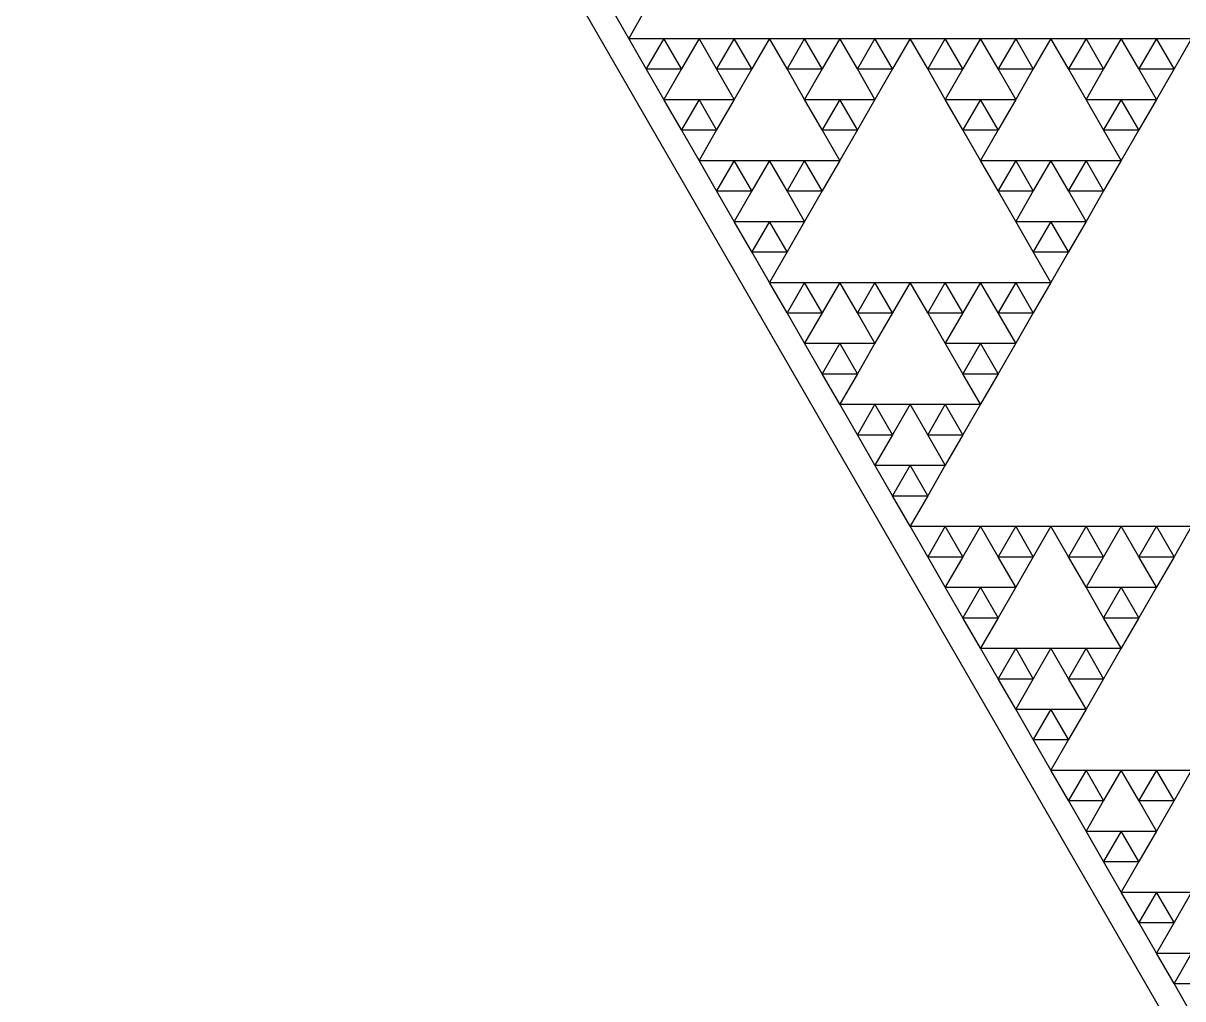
# Model space of a CAD drawing. Extents: x 0 to 345, y 1298 to 1597.
# Drawn here: x -0.2 to 87.1, y 1449.6 to 1523 of the extents above; entities that cross this region are included whole.
import ezdxf

# ---------------------------------------------------------------- set-up
doc = ezdxf.new("R2010")
doc.units = 0
doc.layers.get('0').update_dxf_attribs({"linetype": 'CONTINUOUS'})

msp = doc.modelspace()

# ---------------------------------------------------------------- linework, layer by layer
at = {"color": 3}
for p, q in [((172.56699, 1297.91379), (-0.165886, 1597.095774)), ((45.421405, 1521.837293), (44.096914, 1524.131555)), ((46.745897, 1524.131555), (45.421405, 1521.837293)), ((45.421405, 1521.837293), (48.070388, 1521.837293)), ((46.745897, 1519.543647), (45.421405, 1521.837293)), ((48.070388, 1521.837293), (46.745897, 1519.543647)), ((48.070388, 1521.837293), (50.71937, 1521.837293)), ((49.394879, 1519.543647), (48.070388, 1521.837293)), ((50.71937, 1521.837293), (49.394879, 1519.543647)), ((50.71937, 1521.837293), (53.368352, 1521.837293)), ((52.043861, 1519.543647), (50.71937, 1521.837293)), ((53.368352, 1521.837293), (52.043861, 1519.543647)), ((53.368352, 1521.837293), (56.016717, 1521.837293)), ((54.692226, 1519.543647), (53.368352, 1521.837293)), ((56.016717, 1521.837293), (54.692226, 1519.543647)), ((56.016717, 1521.837293), (58.665699, 1521.837293)), ((57.341208, 1519.543647), (56.016717, 1521.837293)), ((58.665699, 1521.837293), (57.341208, 1519.543647)), ((58.665699, 1521.837293), (61.314681, 1521.837293)), ((59.99019, 1519.543647), (58.665699, 1521.837293)), ((61.314681, 1521.837293), (59.99019, 1519.543647)), ((61.314681, 1521.837293), (63.963663, 1521.837293)), ((62.639172, 1519.543647), (61.314681, 1521.837293)), ((63.963663, 1521.837293), (62.639172, 1519.543647)), ((63.963663, 1521.837293), (66.612645, 1521.837293)), ((65.288154, 1519.543647), (63.963663, 1521.837293)), ((66.612645, 1521.837293), (65.288154, 1519.543647)), ((66.612645, 1521.837293), (69.26101, 1521.837293)), ((67.937136, 1519.543647), (66.612645, 1521.837293)), ((69.26101, 1521.837293), (67.937136, 1519.543647)), ((69.26101, 1521.837293), (71.909993, 1521.837293)), ((70.585501, 1519.543647), (69.26101, 1521.837293)), ((71.909993, 1521.837293), (70.585501, 1519.543647)), ((71.909993, 1521.837293), (74.558975, 1521.837293)), ((73.234484, 1519.543647), (71.909993, 1521.837293)), ((74.558975, 1521.837293), (73.234484, 1519.543647)), ((74.558975, 1521.837293), (77.207957, 1521.837293)), ((75.883466, 1519.543647), (74.558975, 1521.837293)), ((77.207957, 1521.837293), (75.883466, 1519.543647)), ((77.207957, 1521.837293), (79.856939, 1521.837293)), ((78.532448, 1519.543647), (77.207957, 1521.837293)), ((79.856939, 1521.837293), (78.532448, 1519.543647)), ((79.856939, 1521.837293), (82.505304, 1521.837293)), ((81.18143, 1519.543647), (79.856939, 1521.837293)), ((82.505304, 1521.837293), (81.18143, 1519.543647)), ((82.505304, 1521.837293), (85.154286, 1521.837293)), ((83.829795, 1519.543647), (82.505304, 1521.837293)), ((85.154286, 1521.837293), (83.829795, 1519.543647)), ((85.154286, 1521.837293), (87.803268, 1521.837293)), ((86.478777, 1519.543647), (85.154286, 1521.837293)), ((87.803268, 1521.837293), (86.478777, 1519.543647)), ((46.745897, 1519.543647), (49.394879, 1519.543647)), ((48.070388, 1517.249384), (46.745897, 1519.543647)), ((49.394879, 1519.543647), (48.070388, 1517.249384)), ((52.043861, 1519.543647), (54.692226, 1519.543647)), ((53.368352, 1517.249384), (52.043861, 1519.543647)), ((54.692226, 1519.543647), (53.368352, 1517.249384)), ((57.341208, 1519.543647), (59.99019, 1519.543647)), ((58.665699, 1517.249384), (57.341208, 1519.543647)), ((59.99019, 1519.543647), (58.665699, 1517.249384)), ((62.639172, 1519.543647), (65.288154, 1519.543647)), ((63.963663, 1517.249384), (62.639172, 1519.543647)), ((65.288154, 1519.543647), (63.963663, 1517.249384)), ((67.937136, 1519.543647), (70.585501, 1519.543647)), ((69.26101, 1517.249384), (67.937136, 1519.543647)), ((70.585501, 1519.543647), (69.26101, 1517.249384)), ((73.234484, 1519.543647), (75.883466, 1519.543647)), ((74.558975, 1517.249384), (73.234484, 1519.543647)), ((75.883466, 1519.543647), (74.558975, 1517.249384)), ((78.532448, 1519.543647), (81.18143, 1519.543647)), ((79.856939, 1517.249384), (78.532448, 1519.543647)), ((81.18143, 1519.543647), (79.856939, 1517.249384)), ((83.829795, 1519.543647), (86.478777, 1519.543647)), ((85.154286, 1517.249384), (83.829795, 1519.543647)), ((86.478777, 1519.543647), (85.154286, 1517.249384)), ((48.070388, 1517.249384), (50.71937, 1517.249384)), ((49.394879, 1514.955738), (48.070388, 1517.249384)), ((50.71937, 1517.249384), (49.394879, 1514.955738)), ((50.71937, 1517.249384), (53.368352, 1517.249384)), ((52.043861, 1514.955738), (50.71937, 1517.249384)), ((53.368352, 1517.249384), (52.043861, 1514.955738)), ((58.665699, 1517.249384), (61.314681, 1517.249384)), ((59.99019, 1514.955738), (58.665699, 1517.249384)), ((61.314681, 1517.249384), (59.99019, 1514.955738)), ((61.314681, 1517.249384), (63.963663, 1517.249384)), ((62.639172, 1514.955738), (61.314681, 1517.249384)), ((63.963663, 1517.249384), (62.639172, 1514.955738)), ((69.26101, 1517.249384), (71.909993, 1517.249384)), ((70.585501, 1514.955738), (69.26101, 1517.249384)), ((71.909993, 1517.249384), (70.585501, 1514.955738)), ((71.909993, 1517.249384), (74.558975, 1517.249384)), ((73.234484, 1514.955738), (71.909993, 1517.249384)), ((74.558975, 1517.249384), (73.234484, 1514.955738)), ((79.856939, 1517.249384), (82.505304, 1517.249384)), ((81.18143, 1514.955738), (79.856939, 1517.249384)), ((82.505304, 1517.249384), (81.18143, 1514.955738)), ((82.505304, 1517.249384), (85.154286, 1517.249384)), ((83.829795, 1514.955738), (82.505304, 1517.249384)), ((85.154286, 1517.249384), (83.829795, 1514.955738)), ((49.394879, 1514.955738), (52.043861, 1514.955738)), ((50.71937, 1512.661475), (49.394879, 1514.955738)), ((52.043861, 1514.955738), (50.71937, 1512.661475)), ((59.99019, 1514.955738), (62.639172, 1514.955738)), ((61.314681, 1512.661475), (59.99019, 1514.955738)), ((62.639172, 1514.955738), (61.314681, 1512.661475)), ((70.585501, 1514.955738), (73.234484, 1514.955738)), ((71.909993, 1512.661475), (70.585501, 1514.955738)), ((73.234484, 1514.955738), (71.909993, 1512.661475)), ((81.18143, 1514.955738), (83.829795, 1514.955738)), ((82.505304, 1512.661475), (81.18143, 1514.955738)), ((83.829795, 1514.955738), (82.505304, 1512.661475)), ((50.71937, 1512.661475), (53.368352, 1512.661475)), ((52.043861, 1510.367829), (50.71937, 1512.661475)), ((53.368352, 1512.661475), (52.043861, 1510.367829)), ((53.368352, 1512.661475), (56.016717, 1512.661475)), ((54.692226, 1510.367829), (53.368352, 1512.661475)), ((56.016717, 1512.661475), (54.692226, 1510.367829)), ((56.016717, 1512.661475), (58.665699, 1512.661475)), ((57.341208, 1510.367829), (56.016717, 1512.661475)), ((58.665699, 1512.661475), (57.341208, 1510.367829)), ((58.665699, 1512.661475), (61.314681, 1512.661475)), ((59.99019, 1510.367829), (58.665699, 1512.661475)), ((61.314681, 1512.661475), (59.99019, 1510.367829)), ((71.909993, 1512.661475), (74.558975, 1512.661475)), ((73.234484, 1510.367829), (71.909993, 1512.661475)), ((74.558975, 1512.661475), (73.234484, 1510.367829)), ((74.558975, 1512.661475), (77.207957, 1512.661475)), ((75.883466, 1510.367829), (74.558975, 1512.661475)), ((77.207957, 1512.661475), (75.883466, 1510.367829)), ((77.207957, 1512.661475), (79.856939, 1512.661475)), ((78.532448, 1510.367829), (77.207957, 1512.661475)), ((79.856939, 1512.661475), (78.532448, 1510.367829)), ((79.856939, 1512.661475), (82.505304, 1512.661475)), ((81.18143, 1510.367829), (79.856939, 1512.661475)), ((82.505304, 1512.661475), (81.18143, 1510.367829)), ((52.043861, 1510.367829), (54.692226, 1510.367829)), ((53.368352, 1508.073567), (52.043861, 1510.367829)), ((54.692226, 1510.367829), (53.368352, 1508.073567)), ((57.341208, 1510.367829), (59.99019, 1510.367829)), ((58.665699, 1508.073567), (57.341208, 1510.367829)), ((59.99019, 1510.367829), (58.665699, 1508.073567)), ((73.234484, 1510.367829), (75.883466, 1510.367829)), ((74.558975, 1508.073567), (73.234484, 1510.367829)), ((75.883466, 1510.367829), (74.558975, 1508.073567)), ((78.532448, 1510.367829), (81.18143, 1510.367829)), ((79.856939, 1508.073567), (78.532448, 1510.367829)), ((81.18143, 1510.367829), (79.856939, 1508.073567)), ((53.368352, 1508.073567), (56.016717, 1508.073567)), ((54.692226, 1505.779921), (53.368352, 1508.073567)), ((56.016717, 1508.073567), (54.692226, 1505.779921)), ((56.016717, 1508.073567), (58.665699, 1508.073567)), ((57.341208, 1505.779921), (56.016717, 1508.073567)), ((58.665699, 1508.073567), (57.341208, 1505.779921)), ((74.558975, 1508.073567), (77.207957, 1508.073567)), ((75.883466, 1505.779921), (74.558975, 1508.073567)), ((77.207957, 1508.073567), (75.883466, 1505.779921)), ((77.207957, 1508.073567), (79.856939, 1508.073567)), ((78.532448, 1505.779921), (77.207957, 1508.073567)), ((79.856939, 1508.073567), (78.532448, 1505.779921)), ((54.692226, 1505.779921), (57.341208, 1505.779921)), ((56.016717, 1503.485658), (54.692226, 1505.779921)), ((57.341208, 1505.779921), (56.016717, 1503.485658)), ((75.883466, 1505.779921), (78.532448, 1505.779921)), ((77.207957, 1503.485658), (75.883466, 1505.779921)), ((78.532448, 1505.779921), (77.207957, 1503.485658)), ((56.016717, 1503.485658), (58.665699, 1503.485658)), ((57.341208, 1501.192012), (56.016717, 1503.485658)), ((58.665699, 1503.485658), (57.341208, 1501.192012)), ((58.665699, 1503.485658), (61.314681, 1503.485658)), ((59.99019, 1501.192012), (58.665699, 1503.485658)), ((61.314681, 1503.485658), (59.99019, 1501.192012)), ((61.314681, 1503.485658), (63.963663, 1503.485658)), ((62.639172, 1501.192012), (61.314681, 1503.485658)), ((63.963663, 1503.485658), (62.639172, 1501.192012)), ((63.963663, 1503.485658), (66.612645, 1503.485658)), ((65.288154, 1501.192012), (63.963663, 1503.485658)), ((66.612645, 1503.485658), (65.288154, 1501.192012)), ((66.612645, 1503.485658), (69.26101, 1503.485658)), ((67.937136, 1501.192012), (66.612645, 1503.485658)), ((69.26101, 1503.485658), (67.937136, 1501.192012)), ((69.26101, 1503.485658), (71.909993, 1503.485658)), ((70.585501, 1501.192012), (69.26101, 1503.485658)), ((71.909993, 1503.485658), (70.585501, 1501.192012)), ((71.909993, 1503.485658), (74.558975, 1503.485658)), ((73.234484, 1501.192012), (71.909993, 1503.485658)), ((74.558975, 1503.485658), (73.234484, 1501.192012)), ((74.558975, 1503.485658), (77.207957, 1503.485658)), ((75.883466, 1501.192012), (74.558975, 1503.485658)), ((77.207957, 1503.485658), (75.883466, 1501.192012)), ((57.341208, 1501.192012), (59.99019, 1501.192012)), ((58.665699, 1498.897749), (57.341208, 1501.192012)), ((59.99019, 1501.192012), (58.665699, 1498.897749)), ((62.639172, 1501.192012), (65.288154, 1501.192012)), ((63.963663, 1498.897749), (62.639172, 1501.192012)), ((65.288154, 1501.192012), (63.963663, 1498.897749)), ((67.937136, 1501.192012), (70.585501, 1501.192012)), ((69.26101, 1498.897749), (67.937136, 1501.192012)), ((70.585501, 1501.192012), (69.26101, 1498.897749)), ((73.234484, 1501.192012), (75.883466, 1501.192012)), ((74.558975, 1498.897749), (73.234484, 1501.192012)), ((75.883466, 1501.192012), (74.558975, 1498.897749)), ((58.665699, 1498.897749), (61.314681, 1498.897749)), ((59.99019, 1496.60349), (58.665699, 1498.897749)), ((61.314681, 1498.897749), (59.99019, 1496.60349)), ((61.314681, 1498.897749), (63.963663, 1498.897749)), ((62.639172, 1496.60349), (61.314681, 1498.897749)), ((63.963663, 1498.897749), (62.639172, 1496.60349)), ((69.26101, 1498.897749), (71.909993, 1498.897749)), ((70.585501, 1496.60349), (69.26101, 1498.897749)), ((71.909993, 1498.897749), (70.585501, 1496.60349)), ((71.909993, 1498.897749), (74.558975, 1498.897749)), ((73.234484, 1496.60349), (71.909993, 1498.897749)), ((74.558975, 1498.897749), (73.234484, 1496.60349)), ((59.99019, 1496.60349), (62.639172, 1496.60349)), ((61.314681, 1494.30984), (59.99019, 1496.60349)), ((62.639172, 1496.60349), (61.314681, 1494.30984)), ((70.585501, 1496.60349), (73.234484, 1496.60349)), ((71.909993, 1494.30984), (70.585501, 1496.60349)), ((73.234484, 1496.60349), (71.909993, 1494.30984)), ((61.314681, 1494.30984), (63.963663, 1494.30984)), ((62.639172, 1492.01558), (61.314681, 1494.30984)), ((63.963663, 1494.30984), (62.639172, 1492.01558)), ((63.963663, 1494.30984), (66.612645, 1494.30984)), ((65.288154, 1492.01558), (63.963663, 1494.30984)), ((66.612645, 1494.30984), (65.288154, 1492.01558)), ((66.612645, 1494.30984), (69.26101, 1494.30984)), ((67.937136, 1492.01558), (66.612645, 1494.30984)), ((69.26101, 1494.30984), (67.937136, 1492.01558)), ((69.26101, 1494.30984), (71.909993, 1494.30984)), ((70.585501, 1492.01558), (69.26101, 1494.30984)), ((71.909993, 1494.30984), (70.585501, 1492.01558)), ((62.639172, 1492.01558), (65.288154, 1492.01558)), ((63.963663, 1489.72193), (62.639172, 1492.01558)), ((65.288154, 1492.01558), (63.963663, 1489.72193)), ((67.937136, 1492.01558), (70.585501, 1492.01558)), ((69.26101, 1489.72193), (67.937136, 1492.01558)), ((70.585501, 1492.01558), (69.26101, 1489.72193)), ((63.963663, 1489.72193), (66.612645, 1489.72193)), ((65.288154, 1487.42767), (63.963663, 1489.72193)), ((66.612645, 1489.72193), (65.288154, 1487.42767)), ((66.612645, 1489.72193), (69.26101, 1489.72193)), ((67.937136, 1487.42767), (66.612645, 1489.72193)), ((69.26101, 1489.72193), (67.937136, 1487.42767)), ((65.288154, 1487.42767), (67.937136, 1487.42767)), ((66.612645, 1485.13402), (65.288154, 1487.42767)), ((67.937136, 1487.42767), (66.612645, 1485.13402)), ((66.612645, 1485.13402), (69.26101, 1485.13402)), ((67.937136, 1482.83976), (66.612645, 1485.13402)), ((69.26101, 1485.13402), (67.937136, 1482.83976)), ((69.26101, 1485.13402), (71.909993, 1485.13402)), ((70.585501, 1482.83976), (69.26101, 1485.13402)), ((71.909993, 1485.13402), (70.585501, 1482.83976)), ((71.909993, 1485.13402), (74.558975, 1485.13402)), ((73.234484, 1482.83976), (71.909993, 1485.13402)), ((74.558975, 1485.13402), (73.234484, 1482.83976)), ((74.558975, 1485.13402), (77.207957, 1485.13402)), ((75.883466, 1482.83976), (74.558975, 1485.13402)), ((77.207957, 1485.13402), (75.883466, 1482.83976)), ((77.207957, 1485.13402), (79.856939, 1485.13402)), ((78.532448, 1482.83976), (77.207957, 1485.13402)), ((79.856939, 1485.13402), (78.532448, 1482.83976)), ((79.856939, 1485.13402), (82.505304, 1485.13402)), ((81.18143, 1482.83976), (79.856939, 1485.13402)), ((82.505304, 1485.13402), (81.18143, 1482.83976)), ((82.505304, 1485.13402), (85.154286, 1485.13402)), ((83.829795, 1482.83976), (82.505304, 1485.13402)), ((85.154286, 1485.13402), (83.829795, 1482.83976)), ((85.154286, 1485.13402), (87.803268, 1485.13402)), ((86.478777, 1482.83976), (85.154286, 1485.13402)), ((87.803268, 1485.13402), (86.478777, 1482.83976)), ((67.937136, 1482.83976), (70.585501, 1482.83976)), ((69.26101, 1480.54611), (67.937136, 1482.83976)), ((70.585501, 1482.83976), (69.26101, 1480.54611)), ((73.234484, 1482.83976), (75.883466, 1482.83976)), ((74.558975, 1480.54611), (73.234484, 1482.83976)), ((75.883466, 1482.83976), (74.558975, 1480.54611)), ((78.532448, 1482.83976), (81.18143, 1482.83976)), ((79.856939, 1480.54611), (78.532448, 1482.83976)), ((81.18143, 1482.83976), (79.856939, 1480.54611)), ((83.829795, 1482.83976), (86.478777, 1482.83976)), ((85.154286, 1480.54611), (83.829795, 1482.83976)), ((86.478777, 1482.83976), (85.154286, 1480.54611)), ((69.26101, 1480.54611), (71.909993, 1480.54611)), ((70.585501, 1478.25185), (69.26101, 1480.54611)), ((71.909993, 1480.54611), (70.585501, 1478.25185)), ((71.909993, 1480.54611), (74.558975, 1480.54611)), ((73.234484, 1478.25185), (71.909993, 1480.54611)), ((74.558975, 1480.54611), (73.234484, 1478.25185)), ((79.856939, 1480.54611), (82.505304, 1480.54611)), ((81.18143, 1478.25185), (79.856939, 1480.54611)), ((82.505304, 1480.54611), (81.18143, 1478.25185)), ((82.505304, 1480.54611), (85.154286, 1480.54611)), ((83.829795, 1478.25185), (82.505304, 1480.54611)), ((85.154286, 1480.54611), (83.829795, 1478.25185)), ((70.585501, 1478.25185), (73.234484, 1478.25185)), ((71.909993, 1475.95759), (70.585501, 1478.25185)), ((73.234484, 1478.25185), (71.909993, 1475.95759)), ((81.18143, 1478.25185), (83.829795, 1478.25185)), ((82.505304, 1475.95759), (81.18143, 1478.25185)), ((83.829795, 1478.25185), (82.505304, 1475.95759)), ((71.909993, 1475.95759), (74.558975, 1475.95759)), ((73.234484, 1473.66394), (71.909993, 1475.95759)), ((74.558975, 1475.95759), (73.234484, 1473.66394)), ((74.558975, 1475.95759), (77.207957, 1475.95759)), ((75.883466, 1473.66394), (74.558975, 1475.95759)), ((77.207957, 1475.95759), (75.883466, 1473.66394)), ((77.207957, 1475.95759), (79.856939, 1475.95759)), ((78.532448, 1473.66394), (77.207957, 1475.95759)), ((79.856939, 1475.95759), (78.532448, 1473.66394)), ((79.856939, 1475.95759), (82.505304, 1475.95759)), ((81.18143, 1473.66394), (79.856939, 1475.95759)), ((82.505304, 1475.95759), (81.18143, 1473.66394)), ((73.234484, 1473.66394), (75.883466, 1473.66394)), ((74.558975, 1471.36968), (73.234484, 1473.66394)), ((75.883466, 1473.66394), (74.558975, 1471.36968)), ((78.532448, 1473.66394), (81.18143, 1473.66394)), ((79.856939, 1471.36968), (78.532448, 1473.66394)), ((81.18143, 1473.66394), (79.856939, 1471.36968)), ((74.558975, 1471.36968), (77.207957, 1471.36968)), ((75.883466, 1469.07603), (74.558975, 1471.36968)), ((77.207957, 1471.36968), (75.883466, 1469.07603)), ((77.207957, 1471.36968), (79.856939, 1471.36968)), ((78.532448, 1469.07603), (77.207957, 1471.36968)), ((79.856939, 1471.36968), (78.532448, 1469.07603)), ((75.883466, 1469.07603), (78.532448, 1469.07603)), ((77.207957, 1466.78177), (75.883466, 1469.07603)), ((78.532448, 1469.07603), (77.207957, 1466.78177)), ((77.207957, 1466.78177), (79.856939, 1466.78177)), ((78.532448, 1464.48813), (77.207957, 1466.78177)), ((79.856939, 1466.78177), (78.532448, 1464.48813)), ((79.856939, 1466.78177), (82.505304, 1466.78177)), ((81.18143, 1464.48813), (79.856939, 1466.78177)), ((82.505304, 1466.78177), (81.18143, 1464.48813)), ((82.505304, 1466.78177), (85.154286, 1466.78177)), ((83.829795, 1464.48813), (82.505304, 1466.78177)), ((85.154286, 1466.78177), (83.829795, 1464.48813)), ((85.154286, 1466.78177), (87.803268, 1466.78177)), ((86.478777, 1464.48813), (85.154286, 1466.78177)), ((87.803268, 1466.78177), (86.478777, 1464.48813)), ((78.532448, 1464.48813), (81.18143, 1464.48813)), ((79.856939, 1462.19386), (78.532448, 1464.48813)), ((81.18143, 1464.48813), (79.856939, 1462.19386)), ((83.829795, 1464.48813), (86.478777, 1464.48813)), ((85.154286, 1462.19386), (83.829795, 1464.48813)), ((86.478777, 1464.48813), (85.154286, 1462.19386)), ((79.856939, 1462.19386), (82.505304, 1462.19386)), ((81.18143, 1459.90022), (79.856939, 1462.19386)), ((82.505304, 1462.19386), (81.18143, 1459.90022)), ((82.505304, 1462.19386), (85.154286, 1462.19386)), ((83.829795, 1459.90022), (82.505304, 1462.19386)), ((85.154286, 1462.19386), (83.829795, 1459.90022)), ((81.18143, 1459.90022), (83.829795, 1459.90022)), ((82.505304, 1457.60595), (81.18143, 1459.90022)), ((83.829795, 1459.90022), (82.505304, 1457.60595)), ((82.505304, 1457.60595), (85.154286, 1457.60595)), ((83.829795, 1455.31231), (82.505304, 1457.60595)), ((85.154286, 1457.60595), (83.829795, 1455.31231)), ((85.154286, 1457.60595), (87.803268, 1457.60595)), ((86.478777, 1455.31231), (85.154286, 1457.60595)), ((87.803268, 1457.60595), (86.478777, 1455.31231)), ((83.829795, 1455.31231), (86.478777, 1455.31231)), ((85.154286, 1453.01805), (83.829795, 1455.31231)), ((86.478777, 1455.31231), (85.154286, 1453.01805)), ((85.154286, 1453.01805), (87.803268, 1453.01805)), ((86.478777, 1450.72378), (85.154286, 1453.01805)), ((87.803268, 1453.01805), (86.478777, 1450.72378)), ((86.478777, 1450.72378), (89.127759, 1450.72378)), ((87.803268, 1448.43014), (86.478777, 1450.72378))]:
    msp.add_line(p, q, dxfattribs=at)

doc.saveas('drawing.dxf')
